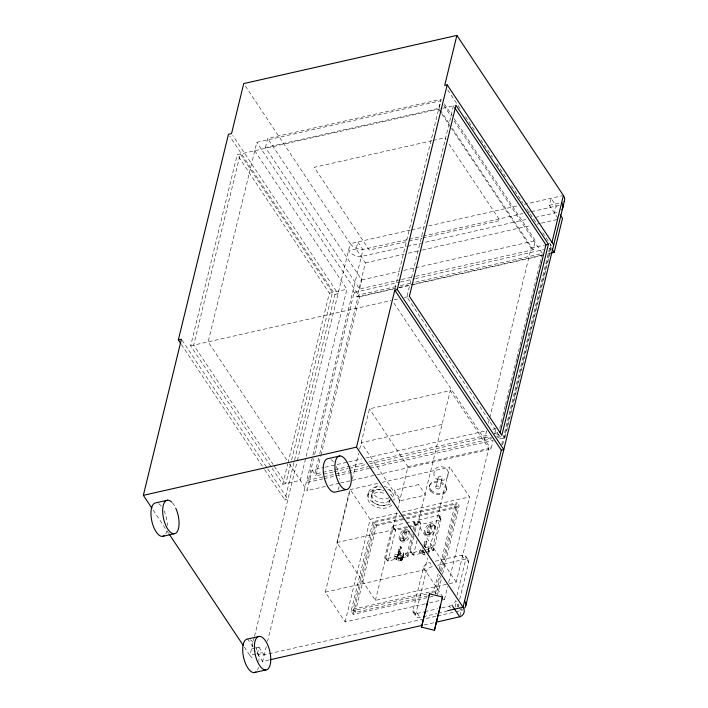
<?xml version="1.0" encoding="UTF-8"?>
<svg xmlns="http://www.w3.org/2000/svg" width="708" height="708" viewBox="0 0 708 708"><rect width="100%" height="100%" fill="white"/><g stroke="black" fill="none" stroke-linecap="round" stroke-linejoin="round"><path stroke-width="0.53" stroke-dasharray="3.54 2.66" d="M401.356 560.674L401.843 558.647L400.064 553.373L401.454 547.673L400.763 546.629L399.409 546.939L400.1 547.974L398.701 553.683L395.073 554.497L394.117 558.426L398.471 560.78L401.356 560.674L402.48 559.745L403.578 552.576L399.648 553.745L401.427 559.019L402.976 557.718L403.109 554.479M428.03 552.284L429.004 546.691L425.074 547.859M429.004 546.691L428.411 551.833L428.544 548.594M402.48 559.745L403.578 552.576M254.756 150.742L346.902 289.218L300.316 480.325L282.784 484.29L190.638 345.814L237.224 154.698L441.712 108.474M394.949 288.466L440.712 100.757L256.809 142.335L208.17 341.849L288.722 462.899M265.447 147.538L267.659 138.458L441.252 99.217L439.04 108.297L265.447 147.538L359.576 288.997L400.551 279.731M282.784 484.29L287.758 463.89M288.023 462.82L329.37 293.183L237.224 154.698M290.563 464.271L285.846 483.599L273.642 465.253M291.608 459.979L332.441 292.484L240.286 154.008L193.7 345.115L273.031 464.342M267.73 468.926L287.926 499.282L284.864 499.981L334.981 294.378L229.693 136.14M254.287 637.28L249.871 655.404A12.098 8.186 13.7 0 0 253.986 659.13M254.553 636.209L297.068 461.802M297.325 460.731L350.248 243.658L244.95 85.42M256.172 647.97L259.022 647.324L257.473 653.688L261.571 652.758M541.284 255.287L357.106 296.926L365.399 262.907L356.133 248.977L357.841 241.941L363.009 249.694L267.58 641.174M266.27 646.528L262.633 661.44L261.411 661.414A12.098 8.186 13.7 0 1 258.305 660.891M322.936 478.874L307.856 482.29L313.609 458.695M314.653 454.403L354.133 292.457L399.374 282.226M325.423 486.44L307.139 490.573L312.122 470.147L323.945 467.475M359.576 288.997L361.788 279.917L267.659 138.458M318.706 458.067L314.786 474.148L364.257 462.97M319.75 453.775L358.443 295.059L396.082 286.554M333.123 471.962L315.918 475.847L320.618 456.545M320.883 455.474L359.576 296.758L256.809 142.335M446.5 584.321L375.39 600.402L336.893 542.54L349.973 488.874M352.327 479.21L358.611 453.447M359.655 449.155L369.479 408.843L450.288 390.577L488.785 448.438L456.2 582.135L447.58 584.082M425.269 603.818L345.115 621.934L325.299 592.154L350.301 489.573L378.09 483.29M453.447 105.828L406.861 296.935L499.326 435.898M367.841 495.025L368.505 492.308M371.373 496.414L372.983 489.83M345.115 621.934L370.125 519.353L350.301 489.573M433.057 596.331L353.221 614.376L351.097 611.181L372.904 521.752L399.87 515.654M427.464 596.092L355.283 612.411L353.159 609.225L374.293 522.513L401.232 516.424M353.221 614.376L375.028 524.947L372.904 521.752M355.283 612.411L376.417 525.708L374.293 522.513M389.719 501.503L390.382 498.786M375.39 600.402L397.374 510.238M397.631 509.158L407.985 466.705L369.479 408.843M393.666 525.681L392.117 527.31L384.648 557.957L388.046 560.975L395.515 530.327L393.666 525.681L405.215 523.07M400.763 546.629L398.604 555.497L401.542 559.904L400.179 560.214L397.241 555.798L399.409 546.939M396.427 559.798L397.153 556.798L395.073 554.497M401.923 538.602L403.949 530.301L405.303 529.991L406.684 532.062L404.666 540.372L403.303 540.682L401.923 538.602L403.277 538.301L405.303 529.991M398.471 560.78L399.029 558.488L397.153 556.798M403.303 540.682L405.33 532.372L403.949 530.301M399.993 560.984L400.489 558.957L398.011 552.638L399.374 552.337L400.064 553.373M402.604 558.17L403.365 555.054M412.065 533.788L407.427 552.815L405.817 553.178L405.525 554.399L385.559 558.913M409.171 527.239L415.481 525.814L413.295 522.531L413.622 521.168L414.897 522.168L415.481 525.814L413.676 533.212M413.091 529.566L414.897 522.168L413.295 522.531M388.046 560.975L385.86 557.692L384.648 557.957L388.046 560.975L408.003 556.461L413.419 534.266M413.941 536.221L410.082 552.072L413.472 555.09L425.03 552.479M414.976 532L417.552 521.424L419.092 519.796L439.057 515.282L440.323 516.282L440.907 519.929L433.438 550.576L426.083 552.24M456.2 582.135L417.693 524.274L450.288 390.577M417.083 540.293L413.472 555.09L410.082 552.072L411.286 551.806L410.994 553.028L422.552 550.417M440.907 519.929L438.721 516.645L439.057 515.282L440.907 519.929L420.95 524.442L418.764 521.159L419.092 519.796L420.95 524.442L417.339 539.239M429.225 486.759L429.517 485.564M422.676 549.912L425.614 554.329L425.419 555.099L419.552 552.541L420.508 548.611L423.225 548.001M435.783 487.148L438.102 477.635M423.88 544.992L424.835 541.054L426.198 540.744L426.889 541.788L425.499 547.488L424.809 546.452L426.198 540.744M421.853 553.913L422.587 550.913L420.508 548.611M427.349 532.717L429.375 524.416L430.738 524.106L432.119 526.177L430.092 534.487L428.729 534.797L427.349 532.717L428.712 532.416L430.738 524.106M424.322 547.019L425.526 542.089L424.835 541.054M439.872 487.83L442.19 478.316M423.897 554.895L424.455 552.603L422.587 550.913M428.729 534.797L430.756 526.486L429.375 524.416M415.729 614.305L413.038 610.261L423.349 567.993A6.027 3.575 -33.6 0 1 429.685 562.488L432.376 566.533A6.027 3.575 -33.6 0 0 426.039 572.037L415.729 614.305A6.027 3.575 -33.6 0 0 419.968 617.42L422.11 616.933M428.526 550.258L428.791 549.169M441.296 600.189L444.5 599.464L424.685 569.683L427.552 557.931M428.597 553.656L449.695 467.112L382.364 482.325M438.721 516.645L440.323 516.282L432.853 546.93L431.252 547.293L430.951 548.514L423.596 550.178M446.27 490.547L446.553 489.352M440.526 575.949L436.084 594.145L433.96 590.959L438.137 573.825M439.181 569.551L455.102 504.246L402.303 516.185M436.314 593.755L435.252 592.162L439.403 575.126M440.438 570.869L457.049 502.733L400.949 515.415M441.562 571.666L457.226 507.441L455.102 504.246M437.376 595.348L441.526 578.321M442.562 574.055L459.173 505.919L457.049 502.733M444.5 599.464L447.633 586.64M448.668 582.365L469.51 496.892L449.695 467.112M486.635 430.65L484.538 439.243L491.662 437.632M488.467 423.136L489.511 418.844M489.777 417.764L531.133 248.127L451.518 128.493M415.64 276.324L533.168 249.756L535.381 240.676L452.863 116.67M558.019 218.347L549.337 205.302L551.054 198.267L556.214 206.028L554.506 213.064M377.045 474.776L491.042 449.005L493.034 440.836M494.777 433.685L495.52 430.623M456.979 595.34L465.997 558.355A6.027 3.575 -33.6 0 0 461.758 555.24L435.031 561.285M455.094 607.013L456.129 602.774L458.996 607.083M499.733 428.287L502.6 416.49M502.866 415.419L505.22 405.772M505.477 404.702L514.105 369.31M514.371 368.24L516.725 358.584M516.982 357.513L521.168 340.353M521.424 339.282L528.221 311.396M528.487 310.325L532.664 293.165M532.929 292.094L539.726 264.217M539.992 263.146L542.337 253.491L414.366 282.421M459.669 599.384L468.687 562.4L465.997 558.355M459.996 615.827L461.811 608.393M501.742 444.597L550.62 244.074M502.618 444.836L551.205 245.499L542.638 232.622M499.574 438.951L504.963 437.73L550.974 248.977M403.056 557.391L401.843 558.647L398.914 554.24L397.551 554.541L400.489 558.957L400.064 559.329L398.285 554.054L398.701 553.683M455.908 611.747L461.979 610.243A11.806 7.992 13.7 0 0 463.041 609.623M442.73 108.253L455.952 105.262M432.048 140.706L314.219 167.336L369.284 250.083L407.843 241.366M433.119 140.458L444.907 137.803L446.129 139.635M410.445 230.047L350.248 243.658A12.098 8.186 13.7 0 0 361.779 249.659L408.091 239.508M411.516 229.808L424.393 226.896M428.685 225.923L517.778 205.789M524.221 204.329L562.373 195.709M356.133 248.977L348.531 250.694A12.098 8.186 13.7 0 0 360.062 256.703L406.374 246.543M549.337 205.302L560.656 202.745M409.162 239.269L422.048 236.357M423.119 236.109L522.947 213.542M528.31 212.329L530.46 211.851M531.531 211.603L560.116 205.143M408.914 241.127L421.773 238.224M422.844 237.976L499.963 220.542L448.571 143.317M407.445 246.304L527.664 219.126M535.177 217.427L557.426 212.4M365.399 262.907L404.038 254.172M408.33 253.199L421.216 250.287M422.287 250.039L530.699 225.533M537.142 224.082L540.363 223.356M541.434 223.108L557.532 219.471M361.788 279.917L399.524 271.385M403.843 270.412L414.623 267.969M415.702 267.73L535.381 240.676M329.37 293.183L346.902 289.218M531.133 248.127L544.355 245.136M334.981 294.378L338.052 293.687L232.755 135.449M401.631 279.492L414.569 276.562M400.445 281.988L414.446 278.819M415.525 278.58L543.7 249.605M549.081 248.384L551.24 247.897L550.107 246.198M400.383 285.581L413.286 282.66M547.744 253.827L550.983 253.101M359.576 296.758L393.984 288.979M399.365 287.767L412.268 284.846M413.348 284.607L543.47 255.19M190.638 345.814L391.002 300.519M394.108 299.82L398.179 298.9M404.286 297.519L408.348 296.599M442.031 424.446L361.222 442.712L399.728 500.574M325.025 467.227L347.61 462.12M348.681 461.881L361.593 458.961M365.894 457.988L486.343 430.765M492.795 429.305L496.016 428.579M368.558 461.997L489.007 434.765M494.379 433.553L497.609 432.827M334.194 471.723L348.177 468.554M349.256 468.315L365.381 464.669M369.691 463.696L490.14 436.473M496.591 435.013L498.742 434.526M496.75 436.482L499.804 435.792M322.883 476.935L306.723 480.582L307.856 482.29M323.954 476.688L368.116 466.705M369.195 466.466L491.98 438.712M497.37 437.491L502.751 436.27M324.016 478.635L334.787 476.201M335.858 475.953L369.249 468.413M370.328 468.165L493.113 440.411M407.985 466.705L488.785 448.438M329.724 485.467L339.397 483.281M340.477 483.042L351.23 480.608M352.31 480.36L375.966 475.015M370.125 519.353L397.905 513.07M402.179 512.105L469.51 496.892M375.028 524.947L405.233 518.114M406.312 517.867L459.173 505.919M376.417 525.708L405.507 519.132M406.587 518.884L457.226 507.441M406.268 522.831L413.622 521.168L415.481 525.814M418.764 521.159L417.552 521.424L420.95 524.442M336.893 542.54L406.923 526.708M408.003 526.469L417.693 524.274M395.515 530.327L393.329 527.044L392.117 527.31L395.515 530.327L408.127 527.478M405.33 532.372L406.684 532.062M430.756 526.486L432.119 526.177M425.526 542.089L426.889 541.788M400.1 547.974L401.454 547.673M423.632 545.974L424.995 545.673L425.685 546.709M397.241 555.798L398.604 555.497M419.552 552.541L425.924 551.107M394.117 558.426L402.622 556.506M437.721 565.32L464.448 559.285A6.027 3.575 -33.6 0 1 468.687 562.4M325.299 592.154L424.685 569.683M353.159 609.225L433.96 590.959M351.097 611.181L428.774 593.623M429.853 593.384L435.252 592.162M429.544 602.844L440.226 600.428M255.225 648.192L251.42 649.05A12.098 8.186 13.7 0 0 253.181 651.059M413.038 610.261A6.027 3.575 -33.6 0 0 417.278 613.376L423.694 611.924M424.765 611.685L437.588 608.783M441.863 607.818L449.35 606.128A6.027 3.575 -33.6 0 0 451.456 605.34M255.57 654.112L249.871 655.404L244.357 647.121M423.18 616.695L437.075 613.553M438.146 613.314L446.695 611.376M256.898 653.484A12.098 8.186 13.7 0 0 262.96 655.05L436.517 616.137M437.597 615.889L454.828 611.995M269.102 659.98L262.633 661.44L255.721 651.041M424.198 624.925L434.969 622.491M399.029 558.488L400.489 558.957L394.613 556.399M424.393 552.868L420.048 550.514M433.916 524.362C428.42 520.946 421.269 530.938 426.189 535.407C431.685 538.815 438.836 528.823 433.916 524.362C436.553 529 429.995 537.009 425.154 533.85M434.951 525.92C430.11 522.752 423.552 530.761 426.189 535.407M408.481 530.248C402.985 526.832 395.834 536.823 400.763 541.293C406.259 544.7 413.41 534.708 408.481 530.248C411.127 534.885 404.569 542.894 399.728 539.735M409.525 531.805C404.684 528.637 398.126 536.646 400.763 541.293M433.438 550.576L430.951 548.514L432.853 546.93L433.438 550.576L431.252 547.293M408.003 556.461L405.525 554.399L407.427 552.815L408.003 556.461L405.817 553.178M447.748 90.031L459.996 108.43M465.501 116.705L475.298 131.423M480.812 139.706L492.441 157.185M496.724 163.628L507.132 179.266M511.415 185.7L523.044 203.178M526.717 208.701L537.124 224.339M444.305 103.811L452.253 115.758M443.766 105.359L451.111 116.386M454.164 120.979L542.248 253.358M440.261 110.138L449.43 123.918M452.483 128.511L533.168 249.756M438.659 109.165L441.111 112.846M441.721 113.767L450.908 127.573M503.83 436.031L504.963 437.73M393.913 303.042L491.042 449.005M353 290.758L357.106 296.926M465.811 556.355L468.501 560.4M461.758 555.24L464.448 559.285M428.712 532.416L430.092 534.487M459.572 607.951L461.289 610.535M449.35 606.128L450.43 607.747M423.349 567.993L426.039 572.037M403.277 538.301L404.666 540.372M411.286 551.806L413.472 555.09M400.259 552.594L399.569 551.559L398.206 551.859L398.896 552.904M417.278 613.376L419.968 617.42M413.224 612.261L415.915 616.296M312.122 470.147L315.918 475.847M289.333 463.82L307.139 490.573M182.027 340.132L267.111 468.006M181.407 344.504L264.049 468.696M264.659 469.616L284.864 499.981M259.022 647.324L264.181 655.086M247.526 638.731L253.376 647.528M153.149 510.052L168.451 533.044M391.966 504.946A13.328 9.027 13.7 0 1 375.098 506.601A13.328 9.027 13.7 0 1 368.178 494.308A13.328 9.027 13.7 0 1 383.833 490.511M390.524 494.299A13.328 9.027 13.7 0 1 393.613 499.768M389.904 499.83A9.523 6.443 13.7 0 1 379.391 505.308A9.523 6.443 13.7 0 1 371.585 495.892A9.523 6.443 13.7 0 1 384.807 493.68M390.568 503.866A13.328 9.027 13.7 0 1 369.125 498.264A13.328 9.027 13.7 0 1 381.099 487.06M387.674 489.095A13.328 9.027 13.7 0 1 393.913 500.167M389.559 500.29A9.523 6.443 13.7 0 1 377.691 501.848A9.523 6.443 13.7 0 1 372.249 493.166A9.523 6.443 13.7 0 1 383.17 490.086M389.108 497.662A9.523 6.443 13.7 0 1 374.284 494.927A9.523 6.443 13.7 0 1 379.258 485.776M384.108 486.228A9.523 6.443 13.7 0 1 391.32 494.927M457.147 606.977A6.027 3.575 -33.6 0 0 458.377 604.667L455.686 600.623A6.027 3.575 -33.6 0 1 452.784 604.508M158.636 503.654A17.142 7.469 77.3 0 1 161.468 506.406M164.017 510.751A17.142 7.469 77.3 0 1 167.362 525.54M166.805 531.106A17.142 7.469 77.3 0 1 165.769 533.885M172.469 502.901A17.142 7.469 77.3 0 1 175.283 507.194M250.349 639.846A17.142 7.469 77.3 0 1 253.19 642.599M255.738 646.944A17.142 7.469 77.3 0 1 258.986 659.626M258.517 667.299A17.142 7.469 77.3 0 1 257.482 670.078M330.884 459.448A17.142 7.469 77.3 0 1 333.725 462.2M336.273 466.545A17.142 7.469 77.3 0 1 339.521 479.228M339.052 486.892A17.142 7.469 77.3 0 1 338.017 489.679M434.039 472.44C432.243 481.422 446.925 483.723 448.111 474.776C450.031 465.678 435.101 463.333 434.039 472.44M418.676 484.608L394.152 490.148L401.091 500.574L425.605 495.034L418.676 484.608M430.915 491.414A8.735 5.912 13.7 0 0 445.677 491.98A8.735 5.912 13.7 0 0 436.65 482.555A8.735 5.912 13.7 0 0 430.915 491.414M431.199 490.228A8.735 5.912 13.7 0 0 445.969 490.794A8.735 5.912 13.7 0 0 436.933 481.369A8.735 5.912 13.7 0 0 431.199 490.228M436.305 488.246A2.08 1.407 13.7 0 0 439.774 488.184A2.08 1.407 13.7 0 0 437.402 486.033A2.08 1.407 13.7 0 0 436.305 488.246M438.624 478.732A2.08 1.407 13.7 0 0 442.093 478.67A2.08 1.407 13.7 0 0 439.721 476.519A2.08 1.407 13.7 0 0 438.624 478.732"/><path stroke-width="1.06" d="M426.375 606.862L429.552 593.862L442.5 597.003L434.438 630.288L421.481 627.146L427.694 601.588M429.552 593.862L429.101 595.747M434.438 630.288L438.279 614.34M442.5 597.003L442.058 598.888M425.703 609.809L421.481 627.146M438.659 612.951L440.65 604.729M180.797 343.584L178.345 339.902L228.463 134.308L231.534 133.608L243.729 83.579L456.881 35.4L563.4 195.47A11.806 7.992 13.7 0 1 564.09 201.753M151.928 508.211L143.352 495.326L181.416 339.212L178.345 339.902M436.048 622.244L460.43 616.597A11.806 7.992 13.7 0 0 463.032 607.216L356.513 447.146L394.79 290.121L397.303 289.554L447.199 84.863L444.686 85.429L456.881 35.4M500.114 432.676L545.921 244.791L454.678 107.669M548.426 244.225L501.839 435.332L409.366 296.369L455.952 105.262L548.426 244.225L545.372 244.906M394.79 290.121L501.308 450.191L463.032 607.216L447.421 610.747M551.975 242.357L563.4 195.47M465.643 606.163L564.462 200.771M550.983 253.101L554.214 252.367L562.506 218.347L560.161 214.825M143.352 495.326L356.513 447.146M339.822 455.979L328.114 458.616A17.142 7.469 77.3 0 0 323.892 475.953A17.142 7.469 77.3 0 0 334.698 492.202L346.407 489.555A17.142 7.469 77.3 0 0 347.973 463.899A17.142 7.469 77.3 0 0 334.955 464.837A17.142 7.469 77.3 0 0 346.407 489.555M167.566 500.184L155.866 502.83A17.142 7.469 77.3 0 0 152.132 522.354A17.142 7.469 77.3 0 0 164.283 535.69M501.308 450.191L503.813 449.624L397.303 289.554M162.451 536.407L174.15 533.761M259.287 636.377L247.579 639.023A17.142 7.469 77.3 0 0 243.853 658.546A17.142 7.469 77.3 0 0 256.004 671.883M270.173 659.741L422.048 625.412M254.163 672.6L265.872 669.954A17.142 7.469 77.3 0 0 267.438 644.298A17.142 7.469 77.3 0 0 254.42 645.245A17.142 7.469 77.3 0 0 265.872 669.954M447.199 84.863L553.718 244.933M551.833 248.791L554.214 252.367M452.235 605.614L459.74 616.889M169.062 533.965L243.136 645.28M561.683 202.506A11.806 7.992 13.7 0 1 561.807 209.701M464.581 600.862A11.806 7.992 13.7 0 1 464.696 608.057M175.726 508.105A17.142 7.469 77.3 0 1 175.407 533.416A17.142 7.469 77.3 0 1 162.884 514.592A17.142 7.469 77.3 0 1 171.77 502.158"/></g></svg>
